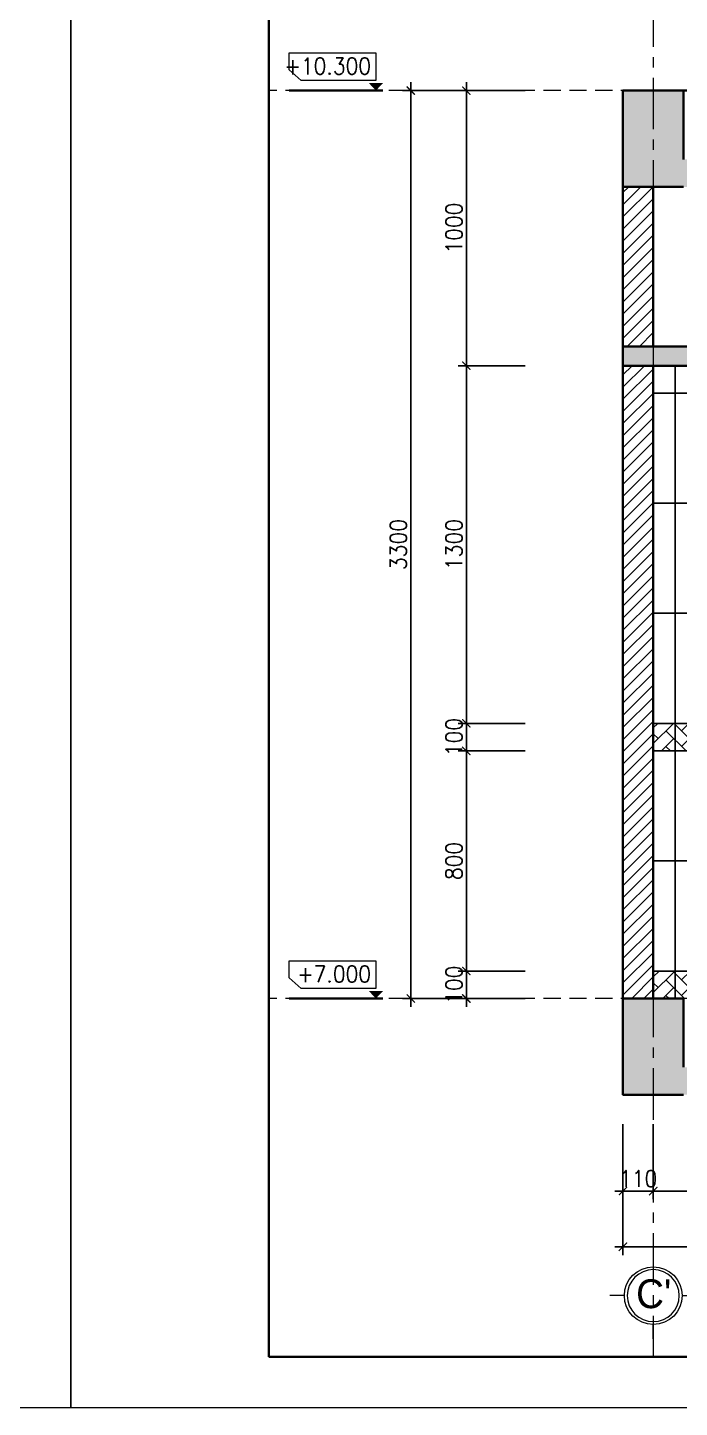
# Model space of a CAD drawing. Header units: millimetres. Extents: x -529782 to -142003, y -492574 to -273331.
# Drawn here: x -233665 to -231296, y -453544 to -448529 of the extents above; entities that cross this region are included whole.
import ezdxf
from ezdxf.enums import TextEntityAlignment as Align

# ---------------------------------------------------------------- set-up
doc = ezdxf.new("R2010")
doc.units = ezdxf.units.MM
doc.header["$LTSCALE"] = 500
doc.header["$MEASUREMENT"] = 0
doc.header["$PDMODE"] = 3
doc.linetypes.add('CENTER', pattern=[2, 1.25, -0.25, 0.25, -0.25])
doc.linetypes.add('HIDDEN', pattern=[0.375, 0.25, -0.125])
doc.layers.get('0').update_dxf_attribs({"linetype": 'CONTINUOUS', "lineweight": 13})
doc.layers.get('Defpoints').update_dxf_attribs({"color": 255, "linetype": 'CONTINUOUS', "lineweight": 13})
for name, color, linetype, lineweight in [('1.cat 30', 30, 'CONTINUOUS', 35), ('2.thay 145', 145, 'CONTINUOUS', 18), ('3.manh 08', 8, 'CONTINUOUS', 9), ('6.khuat 75', 75, 'HIDDEN', 18), ('7.tim 67', 67, 'CENTER', 9), ('9.text \xad white', 7, 'CONTINUOUS', 15), ('CA.dim 08', 251, 'CONTINUOUS', 13)]:
    doc.layers.add(name, color=color, linetype=linetype, lineweight=lineweight)
doc.layers.add('HACH', color=250, linetype='CONTINUOUS')
doc.layers.add('THAY', color=7, linetype='CONTINUOUS')
doc.styles.add('CA.JSC1', font='')
doc.styles.get("Standard").update_dxf_attribs({"font": 'txt.shx', "width": 0.9})
doc.styles.get('CA.JSC1').set_extended_font_data('.VnAvantH')
doc.dimstyles.new('CA 30', dxfattribs={"dimscale": 0, "dimtxt": 60, "dimasz": 30, "dimexe": 30, "dimexo": 0, "dimgap": 15, "dimtad": 1, "dimdec": 0, "dimzin": 0, "dimdsep": 46, "dimtxsty": 'Standard', "dimblk": 'ARCHTICK', "dimcen": 0.09, "dimdle": 30, "dimclrd": 256, "dimclre": 256, "dimclrt": 7, "dimadec": 0, "dimazin": 0, "dimtfac": 1, "dimtdec": 0, "dimtix": 1, "dimtmove": 2, "dimatfit": 3, "dimldrblk": 'DOT', "dimfxl": 1, "dimtolj": 1, "dimtzin": 0, "dimarcsym": 0})
pattern_1 = [(49.99999999999999, (-60677.95499302851, -66306.18791624997), (50.20821278205274, -4.392649448781658), [5.25, -57.75]), (355, (-60677.95499302851, -66306.18791624997), (-9.71259335291, 52.65344935900083), [4.2, -46.2]), (100.4514, (-60673.77097542852, -66306.55397004995), (40.49565671998151, 48.26076794426675), [4.461813299999993, -49.07994783999994]), (46.18420000000001, (-60677.95499302851, -66292.18791624997), (74.70687340379511, -11.58633100303127), [7.875, -86.625]), (96.6356, (-60671.72942087852, -66293.15344773995), (65.42638938840923, 68.18825096303092), [6.69272016, -73.61991]), (351.1842, (-60677.95499302851, -66292.18791624997), (65.42633615935391, 68.18830206477273), [6.3, -69.3]), (21, (-60670.95499302851, -66295.68791624997), (41.78349364829231, -28.18332234657372), [5.25, -57.75]), (326.0000000000001, (-60670.95499302851, -66295.68791624997), (17.03207323451072, 50.76050315327971), [4.2, -46.2]), (71.4514, (-60667.4730367185, -66298.03652867), (58.8155840007043, 22.57713476969667), [4.4618133, -49.07994784]), (37.50000000000001, (-60677.95499302851, -66306.18791624997), (0.8511898722103468, 23.30256976819181), [0, -45.64, 0, -46.9, 0, -46.375]), (7.499999999999999, (-60677.95499302851, -66306.18791624997), (18.4148676209504, 27.60881983176522), [0, -26.74, 0, -44.59, 0, -17.675]), (327.5, (-60693.56499302853, -66306.18791624997), (37.36757053206864, -1.578841021406586), [0, -17.5, 0, -54.6, 0, -72.45]), (317.5, (-60700.56499302853, -66306.18791624997), (40.82303185396704, 7.007348763262234), [0, -22.75, 0, -36.26, 0, -51.45]), (45, (-60677.95499302851, -66306.18791624997), (-21.03642674029979, 21.03642674029979), []), (45, (-60677.95499302851, -66297.61291624996), (-21.03642674029979, 21.03642674029979), [])]
pattern_2 = [(45, (-60677.95499302851, -66306.18791624997), (4.440892098500626e-15, 56.5685424949238), [120, -40]), (135, (-60649.67072177853, -66277.90364499995), (4.440892098500626e-15, 56.5685424949238), [120, -40])]

# ---------------------------------------------------------------- blocks, each defined once
blk = doc.blocks.new('khung co loan')
at = {"layer": '1.cat 30'}
blk.add_lwpolyline([(1158.281703106128, -14553.47590842255), (1158.281703106128, -303.4759079545038), (20658.28170374641, -303.4759079545038), (20658.28170374641, -14553.47590842255)], close=True, dxfattribs=at)
at = {"layer": '3.manh 08'}
blk.add_lwpolyline([(0, -14850.00000048772), (21000.00000000023, -14850.00000048772), (21000.00000000023, -4.877219907939434e-07), (0, -4.877219907939434e-07)], close=True, dxfattribs=at)
blk = doc.blocks.new('ki hieu cost')
at = {"layer": '1.cat 30'}
blk.add_line((-119312.6479903211, -196389.5266377838), (-118175.9534743076, -196389.5266377837), dxfattribs=at)
at = {"layer": '3.manh 08'}
blk.add_lwpolyline([(-119227.225577535, -195933.8747298737), (-119227.225577535, -196268.1983629046), (-118320.4604987512, -196268.1983629046), (-118175.9534743076, -196138.8011558482), (-118175.9534743076, -195933.8747298737)], close=True, dxfattribs=at)
blk.add_solid([(-119312.6479903211, -196299.0221607631), (-119141.803164749, -196299.0221607631), (-119227.225577535, -196389.5266377839)], dxfattribs=at)
blk = doc.blocks.new('_ArchTick')
at = {"color": 1, "linetype": 'ByBlock', "const_width": 0.150000081}
blk.add_lwpolyline([(-0.5000002699998731, -0.5000002699998731), (0.5000002699998731, 0.5000002699998731)], dxfattribs=at)
blk = doc.blocks.new('*D755')
at = {"layer": 'CA.dim 08', "lineweight": -2, "transparency": 16777216}
for p, q in [((-232070.5761371047, -451958.3055468097), (-232070.5761371047, -451928.3055468097)), ((-231857.0813310323, -451958.3055468097), (-232100.5761371047, -451958.3055468097)), ((-232070.5761371047, -452058.3055468097), (-232070.5761371047, -451958.3055468097)), ((-231857.0813310323, -452058.3055468097), (-232100.5761371047, -452058.3055468097)), ((-232070.5761371047, -452058.3055468097), (-232070.5761371047, -452088.3055468097))]:
    blk.add_line(p, q, dxfattribs=at)
at = {"layer": 'Defpoints', "color": 0, "transparency": 16777216}
for p in [(-232070.5761371047, -451958.3055468097), (-231857.0813310323, -451958.3055468097), (-231857.0813310323, -452058.3055468097)]:
    blk.add_point(p, dxfattribs=at)
at = {"layer": 'CA.dim 08', "lineweight": -2, "transparency": 16777216, "xscale": 30, "yscale": 30, "zscale": 30}
for p, rotation in [((-232070.5761371047, -451958.3055468097), 270), ((-232070.5761371047, -452058.3055468097), 90)]:
    blk.add_blockref('_ArchTick', p, dxfattribs=dict(at, rotation=rotation))
at = {"layer": 'CA.dim 08', "color": 7, "transparency": 16777216, "insert": (-232115.5761371048, -452008.3055468095), "char_height": 60, "attachment_point": 5, "rotation": 90}
blk.add_mtext('\\A1;100', dxfattribs=at)
blk = doc.blocks.new('_DOT')
at = {"color": 1, "linetype": 'ByBlock'}
blk.add_line((-0.5, 0), (-1, 0), dxfattribs=at)
at = {"color": 1, "linetype": 'ByBlock', "const_width": 0.5}
blk.add_lwpolyline([(-0.25, 0, 1), (0.25, 0, 1)], format="xyb", close=True, dxfattribs=at)
blk = doc.blocks.new('*D756')
at = {"layer": 'CA.dim 08', "lineweight": -2, "transparency": 16777216}
for p, q in [((-232070.5761371047, -451988.3055468097), (-232070.5761371047, -451128.3055468097)), ((-231857.0813310323, -451158.3055468097), (-232100.5761371047, -451158.3055468097)), ((-231857.0813310323, -451958.3055468097), (-232100.5761371047, -451958.3055468097))]:
    blk.add_line(p, q, dxfattribs=at)
at = {"layer": 'Defpoints', "color": 0, "transparency": 16777216}
for p in [(-232070.5761371047, -451158.3055468097), (-231857.0813310323, -451158.3055468097), (-231857.0813310323, -451958.3055468097)]:
    blk.add_point(p, dxfattribs=at)
at = {"layer": 'CA.dim 08', "lineweight": -2, "transparency": 16777216, "xscale": 30, "yscale": 30, "zscale": 30}
for p, rotation in [((-232070.5761371047, -451158.3055468097), 90), ((-232070.5761371047, -451958.3055468097), 270)]:
    blk.add_blockref('_ArchTick', p, dxfattribs=dict(at, rotation=rotation))
at = {"layer": 'CA.dim 08', "color": 7, "transparency": 16777216, "insert": (-232115.5761371048, -451558.3055468095), "char_height": 60, "attachment_point": 5, "rotation": 90}
blk.add_mtext('\\A1;800', dxfattribs=at)
blk = doc.blocks.new('*D757')
at = {"layer": 'CA.dim 08', "lineweight": -2, "transparency": 16777216}
for p, q in [((-232070.5761371047, -451058.3055468097), (-232070.5761371047, -451028.3055468097)), ((-231857.0813310323, -451058.3055468097), (-232100.5761371047, -451058.3055468097)), ((-232070.5761371047, -451158.3055468097), (-232070.5761371047, -451058.3055468097)), ((-231857.0813310323, -451158.3055468097), (-232100.5761371047, -451158.3055468097)), ((-232070.5761371047, -451158.3055468097), (-232070.5761371047, -451188.3055468097))]:
    blk.add_line(p, q, dxfattribs=at)
at = {"layer": 'Defpoints', "color": 0, "transparency": 16777216}
for p in [(-232070.5761371047, -451058.3055468097), (-231857.0813310323, -451058.3055468097), (-231857.0813310323, -451158.3055468097)]:
    blk.add_point(p, dxfattribs=at)
at = {"layer": 'CA.dim 08', "lineweight": -2, "transparency": 16777216, "xscale": 30, "yscale": 30, "zscale": 30}
for p, rotation in [((-232070.5761371047, -451058.3055468097), 270), ((-232070.5761371047, -451158.3055468097), 90)]:
    blk.add_blockref('_ArchTick', p, dxfattribs=dict(at, rotation=rotation))
at = {"layer": 'CA.dim 08', "color": 7, "transparency": 16777216, "insert": (-232115.5761371048, -451108.3055468095), "char_height": 60, "attachment_point": 5, "rotation": 90}
blk.add_mtext('\\A1;100', dxfattribs=at)
blk = doc.blocks.new('*D758')
at = {"layer": 'CA.dim 08', "lineweight": -2, "transparency": 16777216}
for p, q in [((-232070.5761371047, -451088.3055468097), (-232070.5761371047, -449728.3055468098)), ((-231857.0813310323, -449758.3055468098), (-232100.5761371047, -449758.3055468098)), ((-231857.0813310323, -451058.3055468097), (-232100.5761371047, -451058.3055468097))]:
    blk.add_line(p, q, dxfattribs=at)
at = {"layer": 'Defpoints', "color": 0, "transparency": 16777216}
for p in [(-232070.5761371047, -449758.3055468098), (-231857.0813310323, -449758.3055468098), (-231857.0813310323, -451058.3055468097)]:
    blk.add_point(p, dxfattribs=at)
at = {"layer": 'CA.dim 08', "lineweight": -2, "transparency": 16777216, "xscale": 30, "yscale": 30, "zscale": 30}
for p, rotation in [((-232070.5761371047, -449758.3055468098), 90), ((-232070.5761371047, -451058.3055468097), 270)]:
    blk.add_blockref('_ArchTick', p, dxfattribs=dict(at, rotation=rotation))
at = {"layer": 'CA.dim 08', "color": 7, "transparency": 16777216, "insert": (-232115.5761371048, -450408.3055468096), "char_height": 60, "attachment_point": 5, "rotation": 90}
blk.add_mtext('\\A1;1300', dxfattribs=at)
blk = doc.blocks.new('*D759')
at = {"layer": 'CA.dim 08', "lineweight": -2, "transparency": 16777216}
for p, q in [((-232070.5761371047, -449788.3055468098), (-232070.5761371047, -448728.3055468097)), ((-231857.0813310323, -448758.3055468097), (-232100.5761371047, -448758.3055468097)), ((-231857.0813310323, -449758.3055468098), (-232100.5761371047, -449758.3055468098))]:
    blk.add_line(p, q, dxfattribs=at)
at = {"layer": 'Defpoints', "color": 0, "transparency": 16777216}
for p in [(-232070.5761371047, -448758.3055468097), (-231857.0813310323, -448758.3055468097), (-231857.0813310323, -449758.3055468098)]:
    blk.add_point(p, dxfattribs=at)
at = {"layer": 'CA.dim 08', "lineweight": -2, "transparency": 16777216, "xscale": 30, "yscale": 30, "zscale": 30}
for p, rotation in [((-232070.5761371047, -448758.3055468097), 90), ((-232070.5761371047, -449758.3055468098), 270)]:
    blk.add_blockref('_ArchTick', p, dxfattribs=dict(at, rotation=rotation))
at = {"layer": 'CA.dim 08', "color": 7, "transparency": 16777216, "insert": (-232115.5761371048, -449258.3055468096), "char_height": 60, "attachment_point": 5, "rotation": 90}
blk.add_mtext('\\A1;1000', dxfattribs=at)
blk = doc.blocks.new('*D760')
at = {"layer": 'CA.dim 08', "lineweight": -2, "transparency": 16777216}
for p, q in [((-232272.5039454102, -448728.3055468097), (-232272.5039454102, -452088.3055468097)), ((-231857.0813310323, -448758.3055468097), (-232302.5039454102, -448758.3055468097)), ((-231857.0813310323, -452058.3055468097), (-232302.5039454102, -452058.3055468097))]:
    blk.add_line(p, q, dxfattribs=at)
at = {"layer": 'Defpoints', "color": 0, "transparency": 16777216}
for p in [(-231857.0813310323, -448758.3055468097), (-232272.5039454102, -452058.3055468097), (-231857.0813310323, -452058.3055468097)]:
    blk.add_point(p, dxfattribs=at)
at = {"layer": 'CA.dim 08', "lineweight": -2, "transparency": 16777216, "xscale": 30, "yscale": 30, "zscale": 30}
for p, rotation in [((-232272.5039454102, -448758.3055468097), 90), ((-232272.5039454102, -452058.3055468097), 270)]:
    blk.add_blockref('_ArchTick', p, dxfattribs=dict(at, rotation=rotation))
at = {"layer": 'CA.dim 08', "color": 7, "transparency": 16777216, "insert": (-232317.5039454103, -450408.3055468095), "char_height": 60, "attachment_point": 5, "rotation": 90}
blk.add_mtext('\\A1;3300', dxfattribs=at)
blk = doc.blocks.new('A$C41BA5761')
at = {"layer": '2.thay 145'}
blk.add_lwpolyline([(839.9994073519047, 524.9998310285737, -3898660.642287513), (839.9994073521084, 525.0001542164828, 1.154242490888426e-06), (839.9994073524431, 524.9999926225864, 1.154242490888426e-06)], format="xyb", dxfattribs=at)
at = {"layer": '3.manh 08'}
for p, q in [((524.9994049160159, 1050.000159478077), (524.9994049160159, 875.0001713204256)), ((174.9994048396911, 525.0001523148676), (-0.000583361616008915, 525.0001523148676)), ((874.9994049923262, 525.0001523148676), (1049.999393193633, 525.0001523148676)), ((524.9994049160159, 0.0001831847475841641), (524.9994049160159, 175.000171342399))]:
    blk.add_line(p, q, dxfattribs=at)
blk.add_arc((524.9994049160159, 525.0001713313977), 349.9999999890093, 359.9999968883953, 359.9999381014106, dxfattribs=at)
blk = doc.blocks.new('*D820')
at = {"layer": 'CA.dim 08', "lineweight": -2, "transparency": 16777216}
for p, q in [((-231501.3995098315, -452515.0014382019), (-231501.3995098315, -452788.0240650037)), ((-231391.3995098316, -452515.0014382019), (-231391.3995098316, -452788.0240650037)), ((-231501.3995098315, -452758.0240650037), (-231531.3995098315, -452758.0240650037)), ((-231501.3995098315, -452758.0240650037), (-231391.3995098316, -452758.0240650037)), ((-231391.3995098316, -452758.0240650037), (-231361.3995098316, -452758.0240650037))]:
    blk.add_line(p, q, dxfattribs=at)
at = {"layer": 'Defpoints', "color": 0, "transparency": 16777216}
for p in [(-231501.3995098315, -452515.0014382019), (-231391.3995098316, -452515.0014382019), (-231391.3995098316, -452758.0240650037)]:
    blk.add_point(p, dxfattribs=at)
at = {"layer": 'CA.dim 08', "lineweight": -2, "transparency": 16777216, "xscale": 30, "yscale": 30, "zscale": 30}
blk.add_blockref('_ArchTick', (-231501.3995098315, -452758.0240650037), dxfattribs=at)
at = {"layer": 'CA.dim 08', "lineweight": -2, "transparency": 16777216, "xscale": 30, "yscale": 30, "zscale": 30, "rotation": 180}
blk.add_blockref('_ArchTick', (-231391.3995098316, -452758.0240650037), dxfattribs=at)
at = {"layer": 'CA.dim 08', "color": 7, "transparency": 16777216, "insert": (-231446.3995098316, -452713.0240650037), "char_height": 60, "attachment_point": 5}
blk.add_mtext('\\A1;110', dxfattribs=at)
blk = doc.blocks.new('DOT')
at = {"layer": 'THAY', "color": 0, "linetype": 'ByBlock'}
blk.add_line((-0.5, 0), (-1, 0), dxfattribs=at)
at = {"layer": 'THAY', "color": 0, "linetype": 'ByBlock', "const_width": 0.5}
blk.add_lwpolyline([(-0.25, 0, 1), (0.25, 0, 1)], format="xyb", close=True, dxfattribs=at)
blk = doc.blocks.new('*D821')
at = {"layer": 'CA.dim 08', "lineweight": -2, "transparency": 16777216}
for p, q in [((-231391.3995098316, -452515.0014382019), (-231391.3995098316, -452788.0240650037)), ((-228411.3995098316, -452515.0014382019), (-228411.3995098316, -452788.0240650037)), ((-231421.3995098316, -452758.0240650037), (-228381.3995098316, -452758.0240650037))]:
    blk.add_line(p, q, dxfattribs=at)
at = {"layer": 'Defpoints', "color": 0, "transparency": 16777216}
for p in [(-231391.3995098316, -452515.0014382019), (-228411.3995098316, -452515.0014382019), (-228411.3995098316, -452758.0240650037)]:
    blk.add_point(p, dxfattribs=at)
at = {"layer": 'CA.dim 08', "lineweight": -2, "transparency": 16777216, "xscale": 30, "yscale": 30, "zscale": 30, "rotation": 180}
blk.add_blockref('_ArchTick', (-231391.3995098316, -452758.0240650037), dxfattribs=at)
at = {"layer": 'CA.dim 08', "lineweight": -2, "transparency": 16777216, "xscale": 30, "yscale": 30, "zscale": 30}
blk.add_blockref('_ArchTick', (-228411.3995098316, -452758.0240650037), dxfattribs=at)
at = {"layer": 'CA.dim 08', "color": 7, "transparency": 16777216, "insert": (-229901.3995098316, -452713.0240650037), "char_height": 60, "attachment_point": 5}
blk.add_mtext('\\A1;2980', dxfattribs=at)
blk = doc.blocks.new('*D823')
at = {"layer": 'CA.dim 08', "lineweight": -2, "transparency": 16777216}
for p, q in [((-231501.3995098315, -452515.0014382019), (-231501.3995098315, -452990.5424861242)), ((-228301.3995098315, -452515.0014382019), (-228301.3995098315, -452990.5424861242)), ((-231531.3995098315, -452960.5424861242), (-228271.3995098315, -452960.5424861242))]:
    blk.add_line(p, q, dxfattribs=at)
at = {"layer": 'Defpoints', "color": 0, "transparency": 16777216}
for p in [(-231501.3995098315, -452515.0014382019), (-228301.3995098315, -452515.0014382019), (-228301.3995098315, -452960.5424861242)]:
    blk.add_point(p, dxfattribs=at)
at = {"layer": 'CA.dim 08', "lineweight": -2, "transparency": 16777216, "xscale": 30, "yscale": 30, "zscale": 30, "rotation": 180}
blk.add_blockref('_ArchTick', (-231501.3995098315, -452960.5424861242), dxfattribs=at)
at = {"layer": 'CA.dim 08', "lineweight": -2, "transparency": 16777216, "xscale": 30, "yscale": 30, "zscale": 30}
blk.add_blockref('_ArchTick', (-228301.3995098315, -452960.5424861242), dxfattribs=at)
at = {"layer": 'CA.dim 08', "color": 7, "transparency": 16777216, "insert": (-229901.3995098315, -452915.5424861242), "char_height": 60, "attachment_point": 5}
blk.add_mtext('\\A1;3200', dxfattribs=at)

msp = doc.modelspace()

# ---------------------------------------------------------------- hatches: boundary and pattern name
at = {"layer": 'HACH'}
h = msp.add_hatch(dxfattribs=at)
h.set_pattern_fill('CHAU-01', color=256, scale=7, style=0, pattern_type=2)
h.set_pattern_definition(pattern_1)
h.paths.add_polyline_path([(-228521.3995098316, -449108.3055468095), (-228301.3995098316, -449108.3055468095), (-228301.3995098316, -448758.3055468095), (-228521.3995098316, -448758.3055468095), (-228521.3995098316, -449008.3055468095), (-231281.3995098316, -449008.3055468095), (-231281.3995098316, -448758.3055468095), (-231501.3995098316, -448758.3055468095), (-231501.3995098316, -449108.3055468095), (-231281.3995098316, -449108.3055468095)])
h = msp.add_hatch(dxfattribs=at)
h.set_pattern_fill('ANSI31', color=256, scale=250, style=0)
h.set_pattern_definition([(45, (-60677.95499302851, -66306.18791624997), (-22.09708691207961, 22.09708691207961), [])])
h.paths.add_polyline_path([(-231391.3995098315, -449108.3055468095), (-231501.3995098316, -449108.3055468095), (-231501.3995098315, -449688.3055468095), (-231391.3995098315, -449688.3055468095)])
h.paths.add_polyline_path([(-231501.3995098315, -452058.3055468095), (-231391.3995098315, -452058.3055468095), (-231391.3995098315, -449758.3055468095), (-231501.3995098315, -449758.3055468095)])
h.paths.add_polyline_path([(-228301.3995098316, -449108.3055468095), (-228411.3995098315, -449108.3055468095), (-228411.3995098315, -449688.3055468095), (-228301.3995098316, -449688.3055468093)])
h.paths.add_polyline_path([(-228301.3995098316, -450358.3055468095), (-228411.3995098315, -450358.3055468095), (-228411.3995098315, -452058.3055468095), (-228301.3995098316, -452058.3055468095)])
h = msp.add_hatch(dxfattribs=at)
h.set_pattern_fill('CHAU-01', color=256, scale=7, style=0, pattern_type=2)
h.set_pattern_definition(pattern_1)
h.paths.add_polyline_path([(-231501.3995098316, -449688.3055468096), (-231501.3995098316, -449758.3055468095), (-228301.3995098316, -449758.3055468095), (-228301.3995098316, -449688.3055468095)])
h = msp.add_hatch(dxfattribs=at)
h.set_pattern_fill('AR-HBONE', color=256, scale=10, style=0)
h.set_pattern_definition(pattern_2)
h.paths.add_polyline_path([(-231391.3995098315, -451158.3055468093), (-231311.3995098314, -451158.3055468095), (-231311.3995098314, -451058.3055468095), (-231391.3995098315, -451058.3055468095)])
h.paths.add_polyline_path([(-231061.3995098314, -451158.3055468093), (-231061.3995098314, -451058.3055468095), (-231311.3995098314, -451058.3055468095), (-231311.3995098314, -451158.3055468095)])
h.paths.add_polyline_path([(-231061.3995098314, -451058.3055468095), (-231061.3995098314, -451158.3055468095), (-230911.3995098313, -451158.3055468095), (-230911.3995098313, -451058.3055468095)])
h.paths.add_polyline_path([(-230661.3995098313, -451158.3055468093), (-230661.3995098313, -451058.3055468095), (-230911.3995098312, -451058.3055468095), (-230911.3995098313, -451158.3055468095)])
h.paths.add_polyline_path([(-230411.3995098313, -451158.3055468093), (-230411.3995098313, -451058.3055468095), (-230661.3995098313, -451058.3055468095), (-230661.3995098313, -451158.3055468095)])
h.paths.add_polyline_path([(-230411.3995098313, -451158.3055468093), (-230291.3995098315, -451158.3055468093), (-230291.3995098315, -451058.3055468095), (-230411.3995098313, -451058.3055468096)])
h.paths.add_polyline_path([(-230161.3995098314, -451158.3055468095), (-230161.3995098314, -451058.3055468095), (-230291.3995098315, -451058.3055468095), (-230291.3995098315, -451158.3055468095)])
h.paths.add_polyline_path([(-230161.3995098313, -451058.3055468095), (-230161.3995098313, -451158.3055468095), (-228411.3995098315, -451158.3055468095), (-228411.3995098315, -451058.3055468095)])
h = msp.add_hatch(dxfattribs=at)
h.set_pattern_fill('AR-HBONE', color=256, scale=10, style=0)
h.set_pattern_definition(pattern_2)
h.paths.add_polyline_path([(-231311.3995098314, -451958.3055468095), (-231391.3995098315, -451958.3055468095), (-231391.3995098315, -452058.3055468095), (-231311.3995098314, -452058.3055468095)])
h.paths.add_polyline_path([(-231061.3995098314, -451958.3055468095), (-231311.3995098314, -451958.3055468096), (-231311.3995098314, -452058.3055468095), (-231281.3995098315, -452058.3055468095), (-231061.3995098314, -452058.3055468095)])
h.paths.add_polyline_path([(-230911.3995098312, -451958.3055468095), (-231061.3995098314, -451958.3055468095), (-231061.3995098314, -452058.3055468095), (-230911.3995098312, -452058.3055468095)])
h.paths.add_polyline_path([(-230661.3995098313, -451958.3055468095), (-230911.3995098312, -451958.3055468095), (-230911.3995098312, -452058.3055468095), (-230661.3995098313, -452058.3055468095)])
h.paths.add_polyline_path([(-230411.3995098313, -451958.3055468095), (-230661.3995098313, -451958.3055468095), (-230661.3995098313, -452058.3055468095), (-230411.3995098313, -452058.3055468093)])
h.paths.add_polyline_path([(-230291.3995098314, -451958.3055468095), (-230411.3995098313, -451958.3055468095), (-230411.3995098313, -452058.3055468095), (-230291.3995098315, -452058.3055468095)])
h.paths.add_polyline_path([(-230161.3995098313, -451958.3055468095), (-230291.3995098315, -451958.3055468095), (-230291.3995098315, -452058.3055468095), (-230161.3995098313, -452058.3055468095)])
h.paths.add_polyline_path([(-229911.3995098314, -451958.3055468095), (-230161.3995098313, -451958.3055468095), (-230161.3995098314, -452058.3055468095), (-229911.3995098314, -452058.3055468095)])
h.paths.add_polyline_path([(-229864.7013130042, -451958.3055468095), (-229911.3995098313, -451958.3055468095), (-229911.3995098313, -452058.3055468095), (-229890.6617501265, -452058.3055468095), (-229890.6617501265, -452045.9305467927), (-229878.2867501098, -452045.9305467927)])
h.paths.add_polyline_path([(-229411.3995098314, -451958.3055468095), (-229647.0977066669, -451958.3055468095), (-229633.5122695612, -452045.9305467927), (-229621.1372695445, -452045.9305467927), (-229621.1372695445, -452058.3055468095), (-229411.3995098314, -452058.3055468095)])
h.paths.add_polyline_path([(-229161.3995098315, -451958.3055468095), (-229411.3995098314, -451958.3055468095), (-229411.3995098314, -452058.3055468093), (-229161.3995098314, -452058.3055468095)])
h.paths.add_polyline_path([(-228911.3995098314, -451958.3055468095), (-229161.3995098314, -451958.3055468095), (-229161.3995098314, -452058.3055468095), (-228911.3995098315, -452058.3055468095)])
h.paths.add_polyline_path([(-228661.3995098315, -451958.3055468095), (-228911.3995098315, -451958.3055468095), (-228911.3995098315, -452058.3055468095), (-228661.3995098315, -452058.3055468095)])
h.paths.add_polyline_path([(-228411.3995098315, -451958.3055468093), (-228661.3995098315, -451958.3055468093), (-228661.3995098315, -452058.3055468095), (-228521.3995098315, -452058.3055468095), (-228411.3995098315, -452058.3055468095)])
h = msp.add_hatch(dxfattribs=at)
h.set_pattern_fill('CHAU-01', color=256, scale=7, style=0, pattern_type=2)
h.set_pattern_definition(pattern_1)
h.paths.add_polyline_path([(-231281.3995098315, -452058.3055468095), (-231501.3995098315, -452058.3055468095), (-231501.3995098315, -452408.3055468095), (-231281.3995098315, -452408.3055468095), (-228521.3995098315, -452408.3055468095), (-228301.3995098315, -452408.3055468095), (-228301.3995098315, -452058.3055468095), (-228521.3995098316, -452058.3055468095), (-228521.3995098316, -452308.3055468095), (-231281.3995098315, -452308.3055468095)])

# ---------------------------------------------------------------- linework, layer by layer
at = {"layer": '1.cat 30'}
for p, q in [((-231501.3995098315, -448758.3055468095), (-231501.3995098315, -452313.2269630113)), ((-231501.3995098315, -448758.3055468095), (-228301.3995098316, -448758.3055468095)), ((-231501.3995098316, -448758.3055468095), (-231281.3995098316, -448758.3055468095)), ((-231391.3995098315, -449108.3055468095), (-231391.3995098315, -449688.3055468096)), ((-231501.3995098315, -449688.3055468095), (-228301.3995098315, -449688.3055468095)), ((-231501.3995098315, -449758.3055468095), (-228301.3995098315, -449758.3055468095)), ((-231391.3995098315, -449758.3055468096), (-231391.3995098315, -452058.3055468095)), ((-231501.3995098315, -452058.3055468095), (-231281.3995098315, -452058.3055468095))]:
    msp.add_line(p, q, dxfattribs=at)
for points in [[(-231281.3995098316, -449008.3055468095), (-231281.3995098316, -448758.3055468095), (-231501.3995098316, -448758.3055468095), (-231501.3995098316, -449108.3055468095), (-231281.3995098316, -449108.3055468095)], [(-231281.3995098315, -452308.3055468095), (-231281.3995098315, -452058.3055468095), (-231501.3995098315, -452058.3055468095), (-231501.3995098315, -452408.3055468095), (-231281.3995098315, -452408.3055468095)]]:
    msp.add_lwpolyline(points, dxfattribs=at)
at = {"layer": '6.khuat 75', "ltscale": 0.5}
for p, q in [((-224602.4290955647, -448758.3055468095), (-232788.5061551825, -448758.3055468095)), ((-224602.4290955647, -452058.3055468095), (-232788.5061551825, -452058.3055468096))]:
    msp.add_line(p, q, dxfattribs=at)
at = {"layer": '7.tim 67', "ltscale": 0.3}
msp.add_line((-231391.3995098316, -444511.6063065605), (-231391.3995098316, -453360.3197307405), dxfattribs=at)
at = {"layer": 'HACH'}
for p, q in [((-231311.3995098314, -449758.3055468095), (-231311.3995098314, -452058.3055468095)), ((-231391.3995098317, -449858.3055468095), (-228411.3995098317, -449858.3055468093)), ((-231391.3995098317, -450258.3055468095), (-228411.3995098317, -450258.3055468093)), ((-231391.3995098316, -450658.3055468095), (-228411.3995098316, -450658.3055468093)), ((-231391.3995098316, -451058.3055468095), (-228411.3995098316, -451058.3055468093)), ((-231391.3995098316, -451158.3055468095), (-228411.3995098316, -451158.3055468093)), ((-231391.3995098316, -451558.3055468095), (-228411.3995098316, -451558.3055468093)), ((-231391.3995098315, -451958.3055468095), (-228411.3995098315, -451958.3055468093))]:
    msp.add_line(p, q, dxfattribs=at)
msp.add_lwpolyline([(-231391.3995098315, -451058.3055468095), (-228411.3995098315, -451058.3055468095), (-228411.3995098315, -451158.3055468093), (-231391.3995098315, -451158.3055468093)], close=True, dxfattribs=at)

# ---------------------------------------------------------------- block references
at = {"layer": '2.thay 145'}
for name, p, xscale, yscale, zscale in [('khung co loan', (-246547.9647339482, -444323.159194944), 0.6209623455069959, 0.6209623455069959, 0.6209623455069959), ('khung co loan', (-233507.7554783012, -444323.1591949441), 0.6209623455069959, 0.6209623455069959, 0.6209623455069959), ('ki hieu cost', (-268167.4094429334, -389841.4475577606), -0.2999999999883585, 0.3000000000465661, 0.3000000000000001), ('ki hieu cost', (-268167.4094429334, -393141.4475577607), -0.2999999999883585, 0.3000000000465661, 0.3000000000000001), ('A$C41BA5761', (-231548.8993313003, -453295.7942022483), 0.2999999999883585, 0.2999999999883585, 0.2999999999883585)]:
    msp.add_blockref(name, p, dxfattribs=dict(at, xscale=xscale, yscale=yscale, zscale=zscale))

# ---------------------------------------------------------------- texts
at = {"layer": '9.text \xad white', "style": 'CA.JSC1'}
msp.add_text("c'", height=104.9999929200395, dxfattribs=at).set_placement((-231389.7493199118, -453131.2441891204), align=Align.MIDDLE)
at = {"layer": '9.text \xad white', "lineweight": 100, "char_height": 60, "width": 273.45, "attachment_point": 3}
for s, insert in [('+10.300', (-232416.9459874067, -448639.3755540045)), ('+7.000', (-232416.9459874068, -451939.3755540045))]:
    msp.add_mtext(s, dxfattribs=dict(at, insert=insert))

# ---------------------------------------------------------------- dimensions: what is measured, and where the dimension line sits
at = {"layer": 'CA.dim 08'}
for base, p1, p2, picture, middle in [((-232272.5039454102, -452058.3055468097), (-231857.0813310322, -448758.3055468095), (-231857.0813310322, -452058.3055468095), '*D760', (-232317.5039454103, -450408.3055468095)), ((-232070.5761371047, -448758.3055468097), (-231857.0813310322, -449758.3055468096), (-231857.0813310322, -448758.3055468095), '*D759', (-232115.5761371048, -449258.3055468096)), ((-232070.5761371047, -449758.3055468098), (-231857.0813310322, -451058.3055468095), (-231857.0813310322, -449758.3055468096), '*D758', (-232115.5761371048, -450408.3055468096)), ((-232070.5761371047, -451058.3055468097), (-231857.0813310322, -451158.3055468095), (-231857.0813310322, -451058.3055468095), '*D757', (-232115.5761371048, -451108.3055468095)), ((-232070.5761371047, -451158.3055468097), (-231857.0813310322, -451958.3055468095), (-231857.0813310322, -451158.3055468095), '*D756', (-232115.5761371048, -451558.3055468095)), ((-232070.5761371047, -451958.3055468097), (-231857.0813310322, -452058.3055468095), (-231857.0813310322, -451958.3055468095), '*D755', (-232115.5761371048, -452008.3055468095))]:
    dim = msp.add_linear_dim(base=base, p1=p1, p2=p2, angle=90, dimstyle='CA 30', override={"dimscale": 1}, dxfattribs=at)
    dim.commit()
    dim.dimension.update_dxf_attribs({"geometry": picture, "text_midpoint": middle})
for base, p1, p2, picture, middle in [((-231391.3995098316, -452758.0240650037), (-231501.3995098315, -452515.0014382019), (-231391.3995098316, -452515.0014382019), '*D820', (-231446.3995098316, -452713.0240650037)), ((-228301.3995098315, -452960.5424861242), (-231501.3995098315, -452515.0014382019), (-228301.3995098315, -452515.0014382019), '*D823', (-229901.3995098315, -452915.5424861242)), ((-228411.3995098316, -452758.0240650037), (-231391.3995098316, -452515.0014382019), (-228411.3995098316, -452515.0014382019), '*D821', (-229901.3995098316, -452713.0240650037))]:
    dim = msp.add_linear_dim(base=base, p1=p1, p2=p2, dimstyle='CA 30', override={"dimscale": 1, "dimldrblk": 'DOT'}, dxfattribs=at)
    dim.commit()
    dim.dimension.update_dxf_attribs({"geometry": picture, "text_midpoint": middle})

doc.saveas('drawing.dxf')
